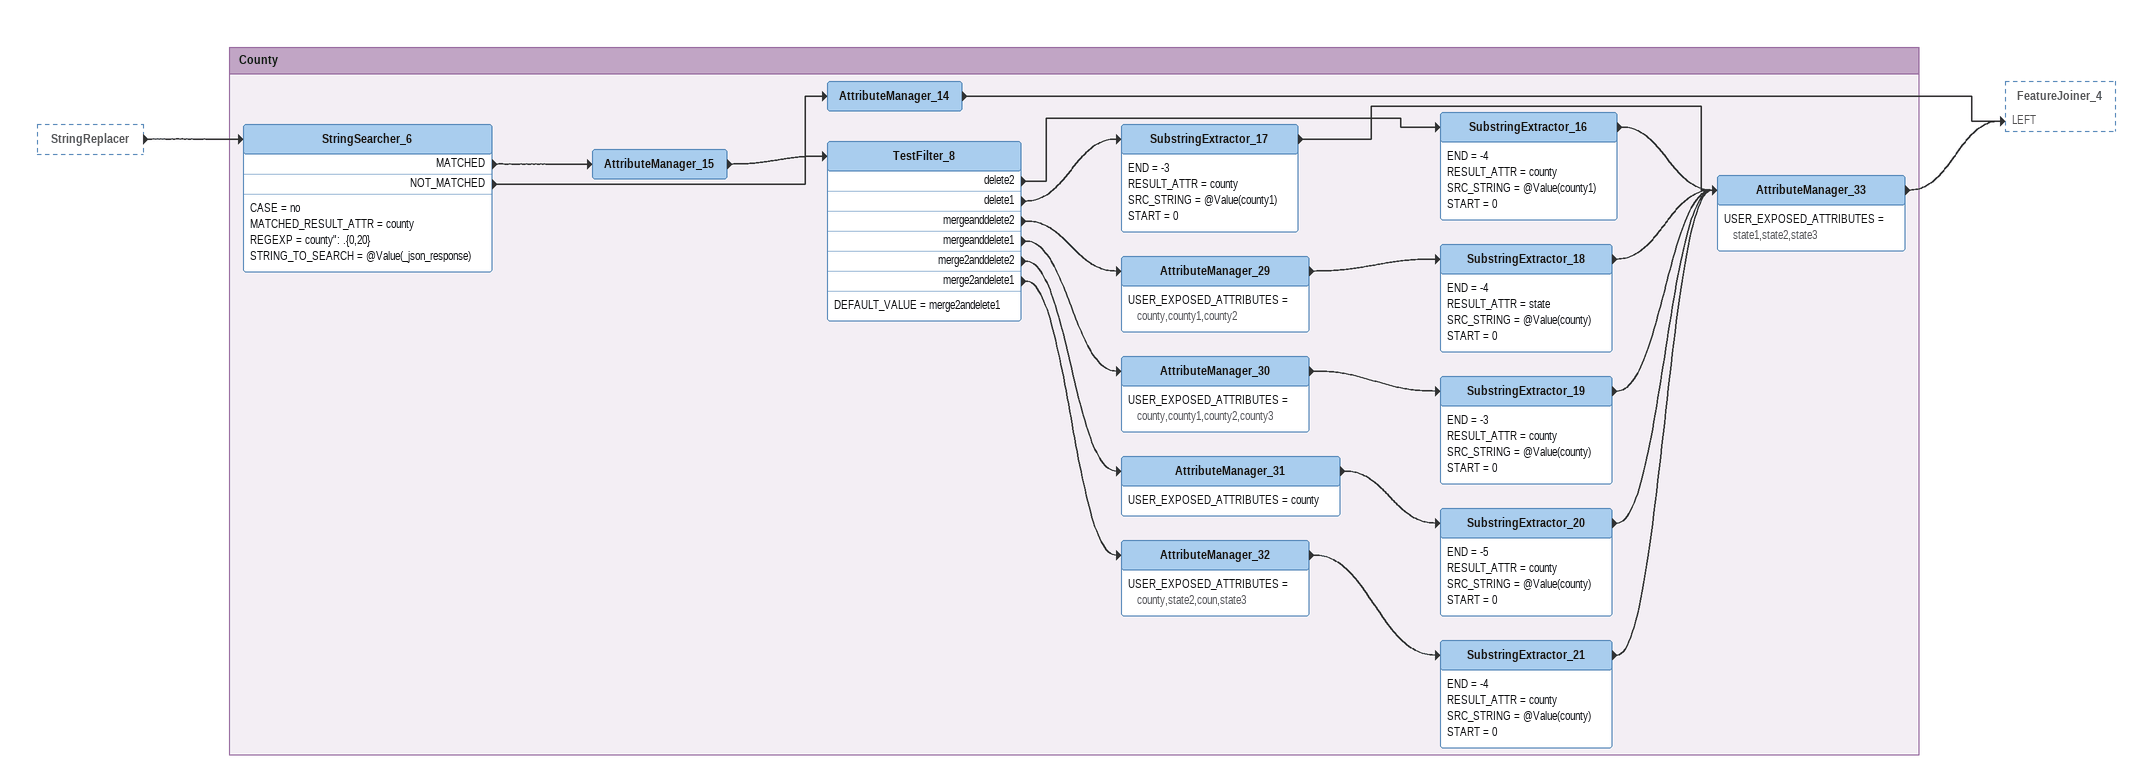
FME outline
StringReplacer [outside]
    -> StringSearcher_6

Bookmark: County
StringSearcher_6
    CASE = no
    MATCHED_RESULT_ATTR = county
    REGEXP = county": .{0,20}
    STRING_TO_SEARCH = @Value(_json_response)
    MATCHED -> AttributeManager_15
    NOT_MATCHED -> AttributeManager_14
AttributeManager_14
    -> FeatureJoiner_4 [LEFT]
AttributeManager_15
    -> TestFilter_8
TestFilter_8
    DEFAULT_VALUE = merge2andelete1
    delete2 -> SubstringExtractor_16
    delete1 -> SubstringExtractor_17
    mergeanddelete2 -> AttributeManager_29
    mergeanddelete1 -> AttributeManager_30
    merge2anddelete2 -> AttributeManager_31
    merge2andelete1 -> AttributeManager_32
SubstringExtractor_16
    END = -4
    RESULT_ATTR = county
    SRC_STRING = @Value(county1)
    START = 0
    -> AttributeManager_33
SubstringExtractor_17
    END = -3
    RESULT_ATTR = county
    SRC_STRING = @Value(county1)
    START = 0
    -> AttributeManager_33
AttributeManager_29
    USER_EXPOSED_ATTRIBUTES = county,county1,county2
    -> SubstringExtractor_18
SubstringExtractor_18
    END = -4
    RESULT_ATTR = state
    SRC_STRING = @Value(county)
    START = 0
    -> AttributeManager_33
AttributeManager_30
    USER_EXPOSED_ATTRIBUTES = county,county1,county2,county3
    -> SubstringExtractor_19
SubstringExtractor_19
    END = -3
    RESULT_ATTR = county
    SRC_STRING = @Value(county)
    START = 0
    -> AttributeManager_33
AttributeManager_31
    USER_EXPOSED_ATTRIBUTES = county
    -> SubstringExtractor_20
SubstringExtractor_20
    END = -5
    RESULT_ATTR = county
    SRC_STRING = @Value(county)
    START = 0
    -> AttributeManager_33
AttributeManager_32
    USER_EXPOSED_ATTRIBUTES = county,state2,coun,state3
    -> SubstringExtractor_21
SubstringExtractor_21
    END = -4
    RESULT_ATTR = county
    SRC_STRING = @Value(county)
    START = 0
    -> AttributeManager_33
AttributeManager_33
    USER_EXPOSED_ATTRIBUTES = state1,state2,state3
    -> FeatureJoiner_4 [LEFT]
